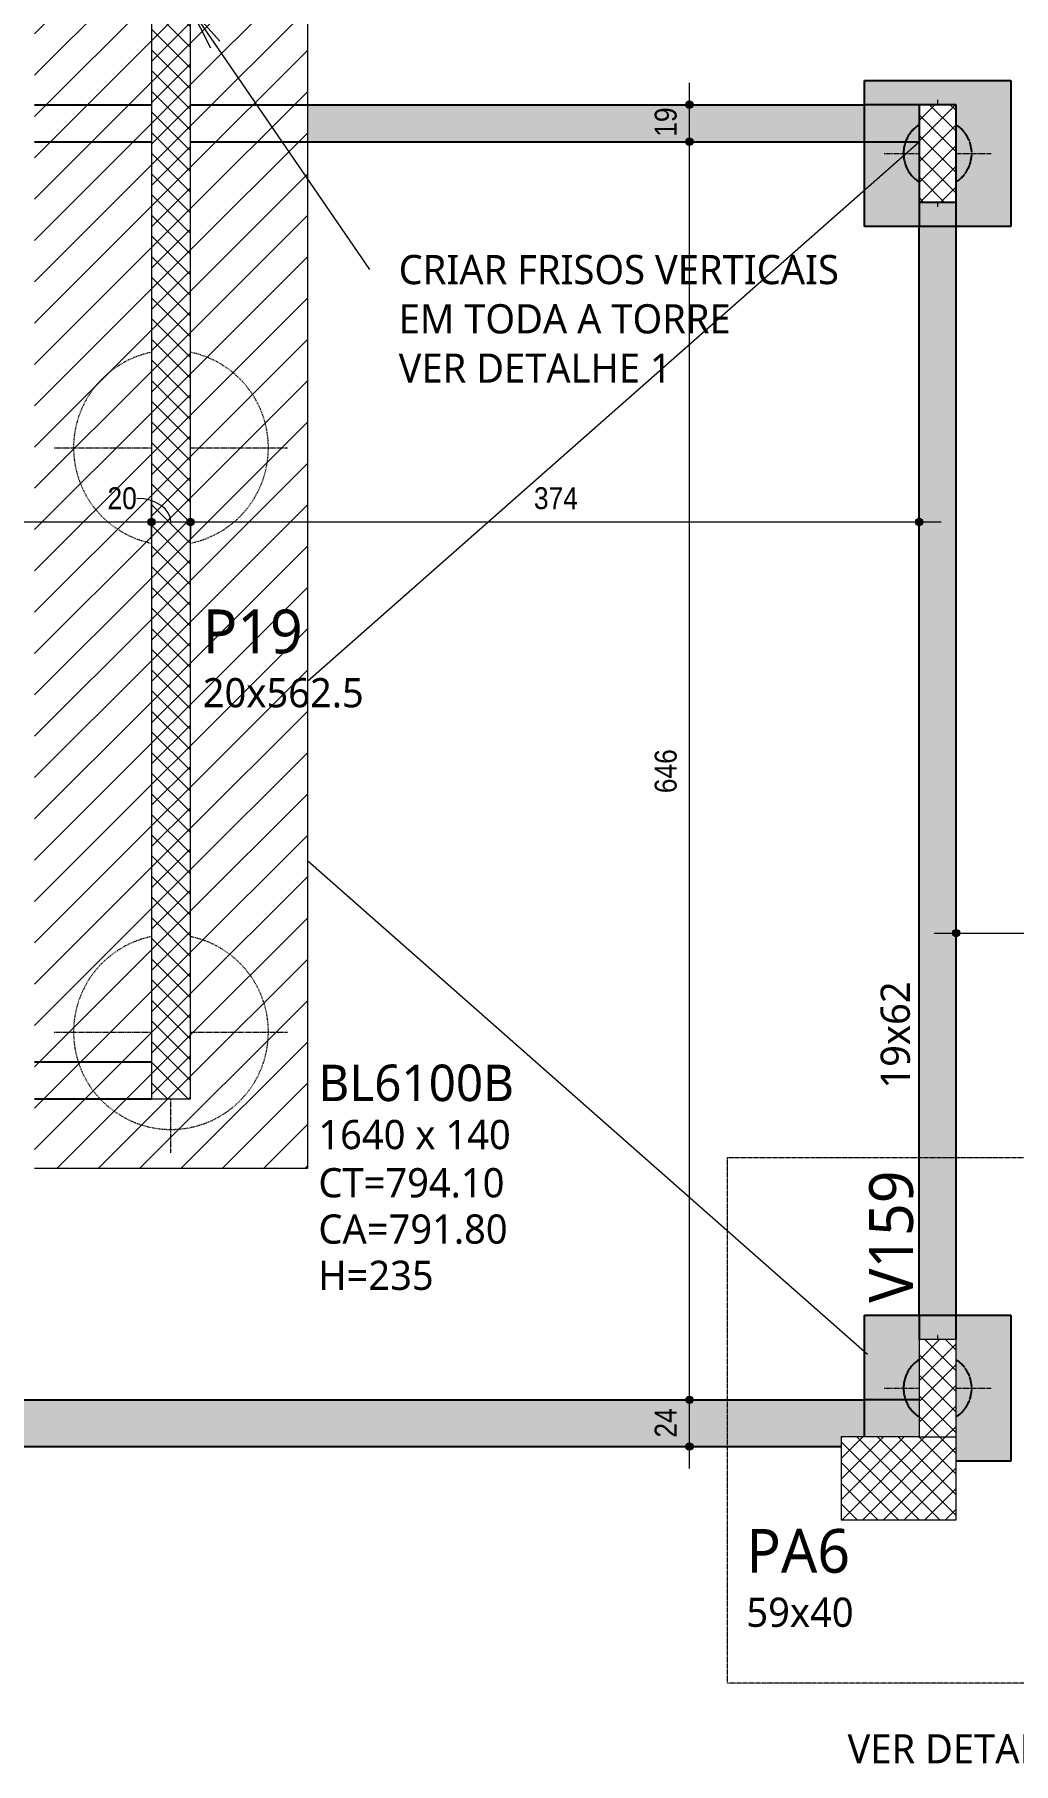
# Model space of a CAD drawing. Extents: x -2131 to 52870, y -3196 to 88043.
# Drawn here: x 45508 to 46011, y -1084 to -196 of the extents above; entities that cross this region are included whole.
import ezdxf

# ---------------------------------------------------------------- set-up
doc = ezdxf.new("R2010")
doc.units = 0
for name, pattern in [('Hidden', [0.714375, 0.47625, -0.238125]), ('Hidden 1_5', [0.22, 0.15, -0.07]), ('Traço', [0.635, 0.3175, -0.3175])]:
    doc.linetypes.add(name, pattern=pattern)
for name, color, linetype, lineweight in [('A-ANNO-DIMS', 7, 'Continuous', 9), ('A-ANNO-DIMS-75', 7, 'Continuous', 9), ('A-DETL-GENF', 7, 'Continuous', 18), ('A-DETL-THIN', 7, 'Continuous', 25), ('G-ANNO-TEXT', 7, 'Continuous', 9), ('S-BEAM', 7, 'Continuous', 25), ('S-BEAM-HDLN', 7, 'Traço', 25), ('S-BEAM-IDEN', 7, 'Continuous', 9), ('S-COLS-IDEN', 7, 'Continuous', 9), ('S-FNDN', 7, 'Continuous', 25), ('S-FNDN-HDLN', 7, 'Traço', 18), ('S-FNDN-IDEN', 7, 'Continuous', 9)]:
    doc.layers.add(name, color=color, linetype=linetype, lineweight=lineweight)
doc.layers.add('A-DETL', color=7, linetype='Continuous', lineweight=18, true_color=0x00a600)
doc.styles.add('Fira Sans_3', font='', dxfattribs={"width": 0.9, "height": 11.25})
doc.styles.add('Gadugi', font='gadugi.ttf', dxfattribs={"height": 15})
doc.styles.add('Gadugi_6', font='gadugi.ttf', dxfattribs={"height": 22.5})
doc.styles.add('Gadugi_8', font='gadugi.ttf', dxfattribs={"height": 18.75})
doc.styles.get('Fira Sans_3').set_extended_font_data('Fira Sans')
doc.dimstyles.new('PED_1_5mm_ESQ_3', dxfattribs={"dimscale": 30.48, "dimtxt": 15.344768, "dimasz": 0.492126, "dimexe": 0.369094, "dimexo": 0.369094, "dimgap": 0.073819, "dimtad": 1, "dimdec": 1, "dimrnd": 0.5, "dimdsep": 46, "dimtxsty": 'Fira Sans_3', "dimblk1": 'DOTSMALL', "dimblk2": 'DOTSMALL', "dimsah": 1, "dimcen": 0.09, "dimdle": 0.369094, "dimazin": 0, "dimtfac": 1, "dimtdec": 4, "dimtix": 1, "dimtmove": 0, "dimatfit": 3, "dimfxl": 1, "dimtvp": 1, "dimtolj": 1, "dimtzin": 0, "dimarcsym": 2})
doc.dimstyles.new('PED_1_5mm_ESQ_5', dxfattribs={"dimscale": 30.48, "dimtxt": 15.344768, "dimasz": 0.492126, "dimexe": 0.369094, "dimexo": 0.369094, "dimgap": 0.073819, "dimtad": 1, "dimdec": 1, "dimrnd": 0.5, "dimdsep": 46, "dimtxsty": 'Fira Sans_3', "dimblk1": 'DOTSMALL', "dimblk2": 'DOTSMALL', "dimsah": 1, "dimcen": 0.09, "dimdle": 0.369094, "dimazin": 0, "dimtfac": 1, "dimtdec": 4, "dimtix": 1, "dimtmove": 1, "dimatfit": 3, "dimfxl": 1, "dimtvp": 1, "dimtolj": 1, "dimtzin": 0, "dimarcsym": 2})
doc.dimstyles.new('PED_1_5mm_ESQ_7', dxfattribs={"dimscale": 30.48, "dimtxt": 15.344768, "dimasz": 0.492126, "dimexe": 0.369094, "dimexo": 0.369094, "dimgap": 0.073819, "dimtad": 1, "dimdec": 1, "dimrnd": 0.5, "dimdsep": 46, "dimtxsty": 'Fira Sans_3', "dimblk1": 'DOTSMALL', "dimblk2": 'DOTSMALL', "dimsah": 1, "dimcen": 0.09, "dimdle": 0.369094, "dimazin": 0, "dimtfac": 1, "dimtdec": 4, "dimtix": 1, "dimtmove": 0, "dimatfit": 3, "dimfxl": 1, "dimtvp": 1, "dimtolj": 1, "dimtzin": 0, "dimarcsym": 2})
pattern_1 = [(45, (44240.043, 0), (-5.3033, 5.3033), []), (135, (44240.043, 0), (-5.3033, -5.3033), [])]

# ---------------------------------------------------------------- blocks, each defined once
blk = doc.blocks.new('PED_BLRET-1EST_R01_2019 - 75x75x65-V24-PL C 001 - FORMA DO TÉRREO')
at = {"layer": 'S-FNDN', "linetype": 'Hidden', "lineweight": 18}
for p, q in [((0, 27.5), (0, 25)), ((-27.5, 0), (-9.5, 0)), ((9.5, 0), (27.5, 0)), ((0, -25), (0, -27.5))]:
    blk.add_line(p, q, dxfattribs=at)
at = {"layer": 'S-FNDN-HDLN'}
for start, end in [(123.02796, 236.97204), (360, 56.78422), (303.21578, 360)]:
    blk.add_arc((0, 0), 17.5, start, end, dxfattribs=at)
blk = doc.blocks.new('PED_BLRET-1EST_R01_2019 - 75x75x65-V25-PL C 001 - FORMA DO TÉRREO')
at = {"layer": 'S-FNDN', "linetype": 'Hidden', "lineweight": 18}
for p, q in [((0, 27.5), (0, 25)), ((-27.5, 0), (-9.5, 0)), ((9.5, 0), (27.5, 0))]:
    blk.add_line(p, q, dxfattribs=at)
at = {"layer": 'S-FNDN-HDLN'}
for start, end in [(123.02796, 236.97204), (360, 56.78422), (303.21578, 360)]:
    blk.add_arc((0, 0), 17.5, start, end, dxfattribs=at)
blk = doc.blocks.new('PED_BLRET-6ESTLINEAR2_R01_2020 - 1640x140x235-3799182-PL C 001 - FORMA DO TÉRREO')
at = {"layer": 'S-FNDN', "linetype": 'Hidden', "lineweight": 18}
for p, q in [((-755, 60), (-755, 10)), ((-455, 60), (-455, 10)), ((-455, 60), (-455, 10)), ((-817, 0), (-789.32, 0)), ((-755, -10), (-755, -60)), ((-455, -10), (-455, -60)), ((-455, -10), (-455, -60))]:
    blk.add_line(p, q, dxfattribs=at)
at = {"layer": 'S-FNDN-HDLN'}
for centre, start, end in [((-755, 0), 11.56868, 348.43132), ((-455, 0), 11.56869, 168.43131), ((-455, 0), 191.56868, 348.43132)]:
    blk.add_arc(centre, 50, start, end, dxfattribs=at)
blk = doc.blocks.new('DIMBLOCK178-PL C 001 - FORMA DO TÉRREO')
at = {"layer": 'A-ANNO-DIMS-75', "transparency": 16777216}
h = blk.add_hatch(color=256, dxfattribs=at)
edge = h.paths.add_edge_path(flags=0)
edge.add_arc((45981.18, -657.23), 1.88, 0, 360)
h = blk.add_hatch(color=256, dxfattribs=at)
edge = h.paths.add_edge_path(flags=0)
edge.add_arc((46255.38, -657.23), 1.88, 0, 360)
for p, q in [((45981.18, -678.19), (45981.18, -645.98)), ((46255.38, -665.83), (46255.38, -645.98)), ((45969.93, -657.23), (46266.63, -657.23)), ((45981.18, -657.23), (45981.18, -678.19)), ((46255.38, -657.23), (46255.38, -665.83))]:
    blk.add_line(p, q, dxfattribs=at)
for centre in [(45981.18, -657.23), (46255.38, -657.23)]:
    blk.add_circle(centre, 1.88, dxfattribs=at)
at = {"layer": 'A-ANNO-DIMS-75', "color": 0, "transparency": 16777216, "insert": (46107.66, -639.4), "char_height": 11.25, "width": 25.4959, "attachment_point": 1, "line_spacing_factor": 1.049215, "style": 'Fira Sans_3'}
blk.add_mtext('274', dxfattribs=at)
blk = doc.blocks.new('_DotSmall')
at = {"color": 0, "linetype": 'ByBlock', "const_width": 0.5}
blk.add_lwpolyline([(-0.0625, 0, 1), (0.0625, 0, 1)], format="xyb", close=True, dxfattribs=at)
blk = doc.blocks.new('DIMBLOCK359-PL C 001 - FORMA DO TÉRREO')
at = {"layer": 'A-ANNO-DIMS-75', "transparency": 16777216}
h = blk.add_hatch(color=256, dxfattribs=at)
edge = h.paths.add_edge_path(flags=0)
edge.add_arc((45277.69, -446.19), 1.88, 0, 360)
h = blk.add_hatch(color=256, dxfattribs=at)
edge = h.paths.add_edge_path(flags=0)
edge.add_arc((45568.19, -446.19), 1.88, 0, 360)
for p, q in [((45277.69, -432.63), (45277.69, -457.44)), ((45277.69, -446.19), (45277.69, -432.63)), ((45568.19, -454.79), (45568.19, -434.94)), ((45277.69, -446.19), (45568.19, -446.19)), ((45568.19, -446.19), (45568.19, -454.79))]:
    blk.add_line(p, q, dxfattribs=at)
for centre in [(45277.69, -446.19), (45568.19, -446.19)]:
    blk.add_circle(centre, 1.88, dxfattribs=at)
at = {"layer": 'A-ANNO-DIMS-75', "color": 0, "transparency": 16777216, "insert": (45406.12, -428.36), "char_height": 11.25, "width": 40.3685, "attachment_point": 1, "line_spacing_factor": 1.049215, "style": 'Fira Sans_3'}
blk.add_mtext('290.5', dxfattribs=at)
blk = doc.blocks.new('DIMBLOCK360-PL C 001 - FORMA DO TÉRREO')
at = {"layer": 'A-ANNO-DIMS-75', "transparency": 16777216}
h = blk.add_hatch(color=256, dxfattribs=at)
edge = h.paths.add_edge_path(flags=0)
edge.add_arc((45568.19, -446.19), 1.88, 0, 360)
h = blk.add_hatch(color=256, dxfattribs=at)
edge = h.paths.add_edge_path(flags=0)
edge.add_arc((45588.19, -446.19), 1.88, 0, 360)
for p, q in [((45568.19, -454.79), (45568.19, -434.94)), ((45588.19, -454.79), (45588.19, -434.94)), ((45568.19, -446.19), (45588.19, -446.19)), ((45568.19, -446.19), (45568.19, -454.79)), ((45588.19, -446.19), (45588.19, -454.79))]:
    blk.add_line(p, q, dxfattribs=at)
for centre in [(45568.19, -446.19), (45588.19, -446.19)]:
    blk.add_circle(centre, 1.88, dxfattribs=at)
blk.add_ellipse((45560.75, -446.19), major_axis=(17.44, 0), ratio=0.693178, start_param=0, end_param=1.570796, dxfattribs=at)
at = {"layer": 'A-ANNO-DIMS-75', "color": 0, "transparency": 16777216, "insert": (45545.61, -428.36), "char_height": 11.25, "width": 18.1776, "attachment_point": 1, "line_spacing_factor": 1.049215, "style": 'Fira Sans_3'}
blk.add_mtext('20', dxfattribs=at)
blk = doc.blocks.new('DIMBLOCK361-PL C 001 - FORMA DO TÉRREO')
at = {"layer": 'A-ANNO-DIMS-75', "transparency": 16777216}
h = blk.add_hatch(color=256, dxfattribs=at)
edge = h.paths.add_edge_path(flags=0)
edge.add_arc((45588.19, -446.19), 1.88, 0, 360)
h = blk.add_hatch(color=256, dxfattribs=at)
edge = h.paths.add_edge_path(flags=0)
edge.add_arc((45962.18, -446.19), 1.88, 0, 360)
for p, q in [((45588.19, -454.79), (45588.19, -434.94)), ((45962.18, -454.79), (45962.18, -434.94)), ((45588.19, -446.19), (45973.43, -446.19)), ((45588.19, -446.19), (45588.19, -454.79)), ((45962.18, -446.19), (45962.18, -454.79))]:
    blk.add_line(p, q, dxfattribs=at)
for centre in [(45588.19, -446.19), (45962.18, -446.19)]:
    blk.add_circle(centre, 1.88, dxfattribs=at)
at = {"layer": 'A-ANNO-DIMS-75', "color": 0, "transparency": 16777216, "insert": (45764.47, -428.36), "char_height": 11.25, "width": 25.732, "attachment_point": 1, "line_spacing_factor": 1.049215, "style": 'Fira Sans_3'}
blk.add_mtext('374', dxfattribs=at)
blk = doc.blocks.new('DIMBLOCK513-PL C 001 - FORMA DO TÉRREO')
at = {"layer": 'A-ANNO-DIMS-75', "transparency": 16777216}
h = blk.add_hatch(color=256, dxfattribs=at)
edge = h.paths.add_edge_path(flags=0)
edge.add_arc((45844.29, -896.89), 1.88, 0, 360)
h = blk.add_hatch(color=256, dxfattribs=at)
edge = h.paths.add_edge_path(flags=0)
edge.add_arc((45844.29, -920.89), 1.88, 0, 360)
for p, q in [((45852.89, -896.89), (45833.04, -896.89)), ((45844.29, -932.14), (45844.29, -896.89)), ((45844.29, -896.89), (45852.89, -896.89)), ((45852.89, -920.89), (45833.04, -920.89)), ((45844.29, -920.89), (45852.89, -920.89))]:
    blk.add_line(p, q, dxfattribs=at)
for centre in [(45844.29, -896.89), (45844.29, -920.89)]:
    blk.add_circle(centre, 1.88, dxfattribs=at)
at = {"layer": 'A-ANNO-DIMS-75', "color": 0, "transparency": 16777216, "insert": (45826.46, -916.26), "char_height": 11.25, "width": 17.7055, "attachment_point": 1, "rotation": 90, "line_spacing_factor": 1.049215, "style": 'Fira Sans_3'}
blk.add_mtext('24', dxfattribs=at)
blk = doc.blocks.new('DIMBLOCK514-PL C 001 - FORMA DO TÉRREO')
at = {"layer": 'A-ANNO-DIMS-75', "transparency": 16777216}
h = blk.add_hatch(color=256, dxfattribs=at)
edge = h.paths.add_edge_path(flags=0)
edge.add_arc((45844.29, -250.95), 1.88, 0, 360)
h = blk.add_hatch(color=256, dxfattribs=at)
edge = h.paths.add_edge_path(flags=0)
edge.add_arc((45844.29, -896.89), 1.88, 0, 360)
for p, q in [((45852.89, -250.95), (45833.04, -250.95)), ((45844.29, -896.89), (45844.29, -250.95)), ((45844.29, -250.95), (45852.89, -250.95)), ((45852.89, -896.89), (45833.04, -896.89)), ((45844.29, -896.89), (45852.89, -896.89))]:
    blk.add_line(p, q, dxfattribs=at)
for centre in [(45844.29, -250.95), (45844.29, -896.89)]:
    blk.add_circle(centre, 1.88, dxfattribs=at)
at = {"layer": 'A-ANNO-DIMS-75', "color": 0, "transparency": 16777216, "insert": (45826.46, -585.43), "char_height": 11.25, "width": 27.6206, "attachment_point": 1, "rotation": 90, "line_spacing_factor": 1.049215, "style": 'Fira Sans_3'}
blk.add_mtext('646', dxfattribs=at)
blk = doc.blocks.new('DIMBLOCK515-PL C 001 - FORMA DO TÉRREO')
at = {"layer": 'A-ANNO-DIMS-75', "transparency": 16777216}
h = blk.add_hatch(color=256, dxfattribs=at)
edge = h.paths.add_edge_path(flags=0)
edge.add_arc((45844.29, -231.95), 1.88, 0, 360)
h = blk.add_hatch(color=256, dxfattribs=at)
edge = h.paths.add_edge_path(flags=0)
edge.add_arc((45844.29, -250.95), 1.88, 0, 360)
for p, q in [((45844.29, -250.95), (45844.29, -220.7)), ((45852.89, -231.95), (45833.04, -231.95)), ((45844.29, -231.95), (45852.89, -231.95)), ((45852.89, -250.95), (45833.04, -250.95)), ((45844.29, -250.95), (45852.89, -250.95))]:
    blk.add_line(p, q, dxfattribs=at)
for centre in [(45844.29, -231.95), (45844.29, -250.95)]:
    blk.add_circle(centre, 1.88, dxfattribs=at)
at = {"layer": 'A-ANNO-DIMS-75', "color": 0, "transparency": 16777216, "insert": (45826.46, -248.43), "char_height": 11.25, "width": 16.7612, "attachment_point": 1, "rotation": 90, "line_spacing_factor": 1.049215, "style": 'Fira Sans_3'}
blk.add_mtext('19', dxfattribs=at)

msp = doc.modelspace()

# ---------------------------------------------------------------- hatches: boundary and pattern name
at = {"layer": 'A-DETL-GENF', "true_color": 0x0000ff}
h = msp.add_hatch(dxfattribs=at)
h.set_pattern_fill('FP_9', color=5, style=0, pattern_type=2)
h.set_pattern_definition(pattern_1)
h.paths.add_polyline_path([(45588.191, -742.381), (45588.191, -184.849), (45583.191, -182.349), (45588.191, -179.849), (45568.191, -179.849), (45568.191, -742.381)], flags=0)
h.paths.add_polyline_path([(45205.688, -340.881), (45229.688, -340.881), (45229.688, -181.881), (45205.688, -181.881), (45205.688, -335.669)], flags=0)
h.paths.add_polyline_path([(45568.191, 107.169), (45588.127, 107.201), (45583.191, 109.669), (45588.191, 112.169), (45588.187, 707.119), (45568.191, 707.119), (45568.191, 107.201)], flags=0)
h = msp.add_hatch(dxfattribs=at)
h.set_pattern_fill('FP_9', color=5, style=0, pattern_type=2)
h.set_pattern_definition(pattern_1)
h.paths.add_polyline_path([(45971.684, -281.949), (45981.184, -281.949), (45981.184, -231.949), (45962.184, -231.949), (45962.184, -281.949), (45962.934, -281.949)], flags=0)
h = msp.add_hatch(dxfattribs=at)
h.set_pattern_fill('FP_9', color=5, style=0, pattern_type=2)
h.set_pattern_definition(pattern_1)
h.paths.add_polyline_path([(45962.184, -915.949), (45981.184, -915.949), (45981.184, -865.949), (45962.184, -865.949), (45962.184, -908.449)], flags=0)
h = msp.add_hatch(dxfattribs=at)
h.set_pattern_fill('FP_9', color=5, style=0, pattern_type=2)
h.set_pattern_definition(pattern_1)
h.paths.add_polyline_path([(45962.184, -958.449), (45981.184, -958.449), (45981.184, -915.949), (45922.184, -915.949), (45922.184, -958.449), (45934.184, -958.449)], flags=0)
at = {"layer": 'S-BEAM', "true_color": 0xf09862}
for points in [[(45815.675, -250.949), (45934.184, -250.949), (45934.184, -231.949), (45648.191, -231.949), (45648.191, -250.949)], [(45525.109, -920.885), (45922.184, -920.885), (45922.184, -915.949), (45934.184, -915.949), (45934.184, -896.885), (45283.039, -896.885), (45283.039, -920.885)]]:
    msp.add_hatch(color=21, dxfattribs=at).paths.add_polyline_path(points, flags=0)
at = {"layer": 'S-BEAM', "true_color": 0xa7d7e1}
msp.add_hatch(color=9, dxfattribs=at).paths.add_polyline_path([(45981.184, -853.449), (45981.184, -294.449), (45962.184, -294.449), (45962.184, -853.449)], flags=0)
at = {"layer": 'S-FNDN', "lineweight": 18, "true_color": 0xff8000}
h = msp.add_hatch(dxfattribs=at)
h.set_pattern_fill('FP_6', color=30, style=0, pattern_type=2)
h.set_pattern_definition([(45, (44240.043, 0), (-10.6066, 10.6066), [])])
h.paths.add_polyline_path([(45588.191, -778.057), (45648.191, -778.057), (45648.191, 861.943), (45508.191, 861.943), (45508.191, -778.057), (45568.191, -778.057)], flags=0)
h.paths.add_polyline_path([(45568.191, -742.381), (45568.191, -179.849), (45588.191, -179.849), (45588.191, -742.381)], flags=0)
h.paths.add_polyline_path([(45583.191, -113.881), (45568.191, -113.881), (45568.191, 41.101), (45588.191, 41.101), (45588.191, -113.881)], flags=0)
h.paths.add_polyline_path([(45588.191, 107.169), (45568.191, 107.201), (45568.191, 707.119), (45588.191, 707.119), (45588.191, 107.201)], flags=0)
at = {"layer": 'S-FNDN', "true_color": 0x6cb6ff}
h = msp.add_hatch(color=151, dxfattribs=at)
h.paths.add_polyline_path([(45934.184, -294.449), (46009.184, -294.449), (46009.184, -219.449), (45934.184, -219.449), (45934.184, -272.105)], flags=0)
h.paths.add_polyline_path([(45962.184, -281.949), (45962.184, -271.529), (45959.31, -269.324), (45956.529, -265.699), (45954.78, -261.479), (45954.184, -256.949), (45954.78, -252.42), (45956.529, -248.199), (45959.31, -244.575), (45962.184, -242.37), (45962.184, -231.949), (45981.184, -231.949), (45981.184, -242.37), (45984.058, -244.575), (45986.839, -248.199), (45988.588, -252.42), (45989.184, -256.949), (45988.588, -261.479), (45986.839, -265.699), (45984.058, -269.324), (45981.184, -271.529), (45981.184, -281.949), (45962.934, -281.949)], flags=0)
at = {"layer": 'S-FNDN', "true_color": 0xf09862}
h = msp.add_hatch(color=21, dxfattribs=at)
h.paths.add_polyline_path([(45981.184, -271.529), (45984.058, -269.324), (45986.839, -265.699), (45988.588, -261.479), (45989.184, -256.949), (45988.588, -252.42), (45986.839, -248.199), (45984.058, -244.575), (45981.184, -242.37), (45981.184, -271.127)], flags=0)
h.paths.add_polyline_path([(45962.184, -271.529), (45962.184, -242.37), (45959.31, -244.575), (45956.529, -248.199), (45954.78, -252.42), (45954.184, -256.949), (45954.78, -261.479), (45956.529, -265.699), (45959.31, -269.324)], flags=0)
at = {"layer": 'S-FNDN', "true_color": 0x6cb6ff}
msp.add_hatch(color=151, dxfattribs=at).paths.add_polyline_path([(45981.184, -928.449), (46009.184, -928.449), (46009.184, -853.449), (45934.184, -853.449), (45934.184, -915.949), (45962.184, -915.949), (45962.184, -905.529), (45959.31, -903.324), (45956.529, -899.699), (45954.78, -895.479), (45954.184, -890.949), (45954.78, -886.42), (45956.529, -882.199), (45959.31, -878.575), (45962.184, -876.37), (45962.184, -865.949), (45981.184, -865.949), (45981.184, -876.37), (45984.058, -878.575), (45986.839, -882.199), (45988.588, -886.42), (45989.184, -890.949), (45988.588, -895.479), (45986.839, -899.699), (45984.058, -903.324), (45981.184, -905.529), (45981.184, -915.949)], flags=0)
at = {"layer": 'S-FNDN', "true_color": 0xf09862}
h = msp.add_hatch(color=21, dxfattribs=at)
h.paths.add_polyline_path([(45962.184, -905.529), (45962.184, -876.37), (45959.31, -878.575), (45956.529, -882.199), (45954.78, -886.42), (45954.184, -890.949), (45954.78, -895.479), (45956.529, -899.699), (45959.31, -903.324)], flags=0)
h.paths.add_polyline_path([(45981.184, -905.529), (45984.058, -903.324), (45986.839, -899.699), (45988.588, -895.479), (45989.184, -890.949), (45988.588, -886.42), (45986.839, -882.199), (45984.058, -878.575), (45981.184, -876.37), (45981.184, -905.355)], flags=0)

# ---------------------------------------------------------------- linework, layer by layer
at = {"layer": 'A-DETL', "color": 7}
for p, q in [((45568.191, -179.849), (45568.191, -742.381)), ((45588.191, -742.381), (45588.191, -184.849)), ((45981.184, -231.949), (45962.184, -231.949)), ((45962.184, -231.949), (45962.184, -281.949)), ((45981.184, -281.949), (45981.184, -231.949)), ((45962.184, -281.949), (45981.184, -281.949)), ((45568.191, -742.381), (45588.191, -742.381)), ((45981.184, -865.949), (45962.184, -865.949)), ((45962.184, -865.949), (45962.184, -915.949)), ((45981.184, -915.949), (45981.184, -865.949)), ((45962.184, -915.949), (45922.184, -915.949)), ((45922.184, -915.949), (45922.184, -958.449)), ((45962.184, -915.949), (45981.184, -915.949)), ((45981.184, -958.449), (45981.184, -915.949)), ((45922.184, -958.449), (45981.184, -958.449))]:
    msp.add_line(p, q, dxfattribs=at)
at = {"layer": 'A-DETL', "color": 9, "true_color": 0xc0c0c0}
for p, q in [((45648.191, -527.842), (45962.184, -250.949)), ((45648.191, -619.997), (45935.608, -873.449))]:
    msp.add_line(p, q, dxfattribs=at)
at = {"layer": 'A-DETL', "color": 7, "linetype": 'Hidden 1_5'}
for p, q in [((45863.849, -772.396), (46143.849, -772.396)), ((45863.849, -1042.396), (45863.849, -772.396)), ((46143.849, -1042.396), (45863.849, -1042.396))]:
    msp.add_line(p, q, dxfattribs=at)
at = {"layer": 'A-DETL-THIN'}
for p, q in [((45962.184, -231.949), (45962.184, -281.949)), ((45981.184, -231.949), (45962.184, -231.949)), ((45981.184, -281.949), (45981.184, -231.949)), ((45962.184, -281.949), (45981.184, -281.949))]:
    msp.add_line(p, q, dxfattribs=at)
at = {"layer": 'G-ANNO-TEXT', "color": 1, "true_color": 0xff0000}
for q in [(45603.303, -199.366), (45598.417, -202.715), (45680.046, -316.591)]:
    msp.add_line((45588.141, -182.481), q, dxfattribs=at)
at = {"layer": 'S-BEAM'}
for p, q in [((45648.191, -231.949), (45934.184, -231.949)), ((45648.191, -250.949), (45934.184, -250.949)), ((45962.184, -853.449), (45962.184, -294.449)), ((45981.184, -853.449), (45981.184, -294.449)), ((45283.039, -896.885), (45934.184, -896.885)), ((45283.039, -920.885), (45922.184, -920.885))]:
    msp.add_line(p, q, dxfattribs=at)
at = {"layer": 'S-BEAM-HDLN', "linetype": 'Continuous'}
for p, q in [((45508.196, -231.949), (45568.191, -231.949)), ((45588.191, -231.949), (45648.186, -231.949)), ((45962.184, -231.949), (45934.184, -231.949)), ((45508.196, -250.949), (45568.191, -250.949)), ((45588.191, -250.949), (45648.186, -250.949)), ((45934.184, -250.949), (45962.184, -250.949)), ((45962.184, -281.949), (45962.184, -294.449)), ((45981.184, -294.449), (45981.184, -281.949)), ((45508.196, -723.381), (45568.191, -723.381)), ((45508.196, -742.381), (45568.191, -742.381)), ((45962.184, -853.449), (45962.184, -865.949)), ((45981.184, -865.949), (45981.184, -853.449)), ((45962.184, -896.885), (45934.184, -896.885))]:
    msp.add_line(p, q, dxfattribs=at)
at = {"layer": 'S-FNDN', "lineweight": 18}
for p, q in [((45648.191, 861.943), (45648.191, -778.057)), ((45648.191, -778.057), (45508.191, -778.057))]:
    msp.add_line(p, q, dxfattribs=at)
at = {"layer": 'S-FNDN'}
for p, q in [((45934.184, -294.449), (45934.184, -219.449)), ((45934.184, -219.449), (46009.184, -219.449)), ((46009.184, -219.449), (46009.184, -294.449)), ((46009.184, -294.449), (45934.184, -294.449)), ((45934.184, -915.949), (45934.184, -853.449)), ((45934.184, -853.449), (46009.184, -853.449)), ((46009.184, -853.449), (46009.184, -928.449)), ((46009.184, -928.449), (45981.184, -928.449))]:
    msp.add_line(p, q, dxfattribs=at)
for centre, start, end in [((45971.684, -256.949), 145.329992, 153.292845), ((45971.684, -256.949), 138.152629, 145.028135), ((45971.684, -256.949), 129.975247, 137.954346), ((45971.684, -256.949), 123.103989, 129.638009), ((45971.684, -256.949), 52.949031, 56.896011), ((45971.684, -256.949), 46.082149, 52.131084), ((45971.684, -256.949), 37.350479, 45.941261), ((45971.684, -256.949), 30.741427, 36.205501), ((45971.684, -256.949), 21.386264, 30.60697), ((45971.684, -256.949), 176.024597, 180), ((45971.684, -256.949), 180, 183.975403), ((45971.684, -256.949), 168.862758, 175.77501), ((45971.684, -256.949), 160.679276, 168.633019), ((45971.684, -256.949), 153.505686, 160.406049), ((45971.684, -256.949), 15.401305, 19.478132), ((45971.684, -256.949), 2.862074, 15.272702), ((45971.684, -256.949), 184.22499, 191.137242), ((45971.684, -256.949), 191.366981, 199.320724), ((45971.684, -256.949), 199.593951, 206.494314), ((45971.684, -256.949), 206.707155, 214.670008), ((45971.684, -256.949), 323.794499, 329.258573), ((45971.684, -256.949), 329.39303, 338.613736), ((45971.684, -256.949), 340.521868, 344.598695), ((45971.684, -256.949), 344.727298, 357.137926), ((45971.684, -256.949), 214.971865, 221.847371), ((45971.684, -256.949), 222.045654, 230.024753), ((45971.684, -256.949), 230.361991, 236.896011), ((45971.684, -256.949), 303.103989, 307.050969), ((45971.684, -256.949), 307.868916, 313.917851), ((45971.684, -256.949), 314.058739, 322.649521), ((45971.684, -890.949), 129.975247, 137.954346), ((45971.684, -890.949), 123.103989, 129.638009), ((45971.684, -890.949), 52.949031, 56.896011), ((45971.684, -890.949), 46.082149, 52.131084), ((45971.684, -890.949), 37.350479, 45.941261), ((45971.684, -890.949), 168.862758, 175.77501), ((45971.684, -890.949), 160.679276, 168.633019), ((45971.684, -890.949), 153.505686, 160.406049), ((45971.684, -890.949), 145.329992, 153.292845), ((45971.684, -890.949), 138.152629, 145.028135), ((45971.684, -890.949), 30.741427, 36.205501), ((45971.684, -890.949), 21.386264, 30.60697), ((45971.684, -890.949), 15.401305, 19.478132), ((45971.684, -890.949), 2.862074, 15.272702), ((45971.684, -890.949), 176.024597, 180), ((45971.684, -890.949), 180, 183.975403), ((45971.684, -890.949), 184.22499, 191.137242), ((45971.684, -890.949), 191.366981, 199.320724), ((45971.684, -890.949), 340.521868, 344.598695), ((45971.684, -890.949), 344.727298, 357.137926), ((45971.684, -890.949), 199.593951, 206.494314), ((45971.684, -890.949), 206.707155, 214.670008), ((45971.684, -890.949), 214.971865, 221.847371), ((45971.684, -890.949), 222.045654, 230.024753), ((45971.684, -890.949), 230.361991, 236.896011), ((45971.684, -890.949), 303.103989, 307.050969), ((45971.684, -890.949), 307.868916, 313.917851), ((45971.684, -890.949), 314.058739, 322.649521), ((45971.684, -890.949), 323.794499, 329.258573), ((45971.684, -890.949), 329.39303, 338.613736)]:
    msp.add_arc(centre, 17.5, start, end, dxfattribs=at)

# ---------------------------------------------------------------- block references
at = {"layer": 'S-FNDN', "linetype": 'Hidden', "lineweight": 18, "rotation": 89.99999945828989}
msp.add_blockref('PED_BLRET-6ESTLINEAR2_R01_2020 - 1640x140x235-3799182-PL C 001 - FORMA DO TÉRREO', (45578.191, 46.943), dxfattribs=at)
at = {"layer": 'S-FNDN', "linetype": 'Hidden', "lineweight": 18}
for name, p in [('PED_BLRET-1EST_R01_2019 - 75x75x65-V24-PL C 001 - FORMA DO TÉRREO', (45971.684, -256.949)), ('PED_BLRET-1EST_R01_2019 - 75x75x65-V25-PL C 001 - FORMA DO TÉRREO', (45971.684, -890.949))]:
    msp.add_blockref(name, p, dxfattribs=at)

# ---------------------------------------------------------------- texts
at = {"layer": 'G-ANNO-TEXT', "color": 1, "true_color": 0xff0000, "char_height": 15, "attachment_point": 1, "style": 'Gadugi'}
for s, insert, width in [('CRIAR FRISOS VERTICAIS', (45695.046, -309.091), 286.20244), ('EM TODA A TORRE', (45695.046, -334.391), 220.66448), ('VER DETALHE 1', (45695.046, -359.692), 179.17716), ('VER DETALHE ', (45925.433, -1068.548), 165.34805)]:
    msp.add_mtext(s, dxfattribs=dict(at, insert=insert, width=width))
at = {"layer": 'S-BEAM-IDEN', "attachment_point": 1, "rotation": 90}
for s, insert, char_height, width, style in [('19x62', (45942.426, -737.091), 15, 67.34175, 'Gadugi'), ('V159', (45936.523, -847.037), 22.5, 87.18352, 'Gadugi_6')]:
    msp.add_mtext(s, dxfattribs=dict(at, insert=insert, char_height=char_height, width=width, style=style))
at = {"layer": 'S-COLS-IDEN', "attachment_point": 1}
for s, insert, char_height, width, style in [('P19', (45594.524, -491.112), 22.5, 63.73416, 'Gadugi_6'), ('20x562.5', (45594.524, -526.347), 15, 100.41136, 'Gadugi'), ('PA6', (45873.519, -963.194), 22.5, 67.34175, 'Gadugi_6'), ('59x40', (45873.519, -998.428), 15, 67.34175, 'Gadugi')]:
    msp.add_mtext(s, dxfattribs=dict(at, insert=insert, char_height=char_height, width=width, style=style))
at = {"layer": 'S-FNDN-IDEN', "color": 5, "true_color": 0x0000ff, "insert": (45653.849, -724.774), "char_height": 18.75, "width": 120.85439, "attachment_point": 1, "style": 'Gadugi_8'}
msp.add_mtext('BL6100B', dxfattribs=at)
at = {"layer": 'S-FNDN-IDEN', "char_height": 15, "attachment_point": 1, "style": 'Gadugi'}
for s, insert, width in [('1640 x 140', (45653.849, -753.187), 123.25945), ('CT=794.10', (45653.849, -777.917), 122.05692), ('CA=791.80', (45653.849, -801.695), 125.06325), ('H=235', (45653.849, -825.44), 77.56327)]:
    msp.add_mtext(s, dxfattribs=dict(at, insert=insert, width=width))

# ---------------------------------------------------------------- dimensions: what is measured, and where the dimension line sits
at = {"layer": 'A-ANNO-DIMS'}
for base, p1, p2, override, picture, middle in [((45844.292, -231.949), (45841.641, -250.949), (45841.641, -231.949), {"dimpost": '<>', "dimfxl": 19}, 'DIMBLOCK515-PL C 001 - FORMA DO TÉRREO', (45836.238, -241.449)), ((45844.292, -250.949), (45841.641, -896.885), (45841.641, -250.949), {"dimpost": '<>', "dimfxl": 645.935739}, 'DIMBLOCK514-PL C 001 - FORMA DO TÉRREO', (45836.319, -573.917)), ((45844.292, -896.885), (45841.641, -920.885), (45841.641, -896.885), {"dimpost": '<>', "dimfxl": 24}, 'DIMBLOCK513-PL C 001 - FORMA DO TÉRREO', (45836.417, -908.885))]:
    dim = msp.add_linear_dim(base=base, p1=p1, p2=p2, angle=90, dimstyle='PED_1_5mm_ESQ_7', override=override, dxfattribs=at)
    dim.commit()
    dim.dimension.update_dxf_attribs({"geometry": picture, "text_midpoint": middle})
for base, p1, p2, override, picture, middle in [((45568.191, -446.192), (45277.688, -421.381), (45568.191, -443.541), {"dimpost": '<>', "dimfxl": 291.34627}, 'DIMBLOCK359-PL C 001 - FORMA DO TÉRREO', (45422.94, -438.138)), ((45962.184, -446.192), (45588.191, -443.541), (45962.184, -443.541), {"dimpost": '<>', "dimfxl": 373.993273}, 'DIMBLOCK361-PL C 001 - FORMA DO TÉRREO', (45775.187, -438.219)), ((46255.375, -657.232), (45981.184, -689.442), (46255.375, -654.58), {"dimpost": '<>', "dimfxl": 276.398597}, 'DIMBLOCK178-PL C 001 - FORMA DO TÉRREO', (46118.28, -649.275))]:
    dim = msp.add_linear_dim(base=base, p1=p1, p2=p2, dimstyle='PED_1_5mm_ESQ_3', override=override, dxfattribs=at)
    dim.commit()
    dim.dimension.update_dxf_attribs({"geometry": picture, "text_midpoint": middle})
dim = msp.add_linear_dim(base=(45588.191, -446.192), p1=(45568.191, -443.541), p2=(45588.191, -443.541), dimstyle='PED_1_5mm_ESQ_5', override={"dimpost": '<>', "dimfxl": 20}, dxfattribs=at)
dim.commit()
dim.dimension.update_dxf_attribs({"geometry": 'DIMBLOCK360-PL C 001 - FORMA DO TÉRREO', "text_midpoint": (45554.695, -435.864), "dimtype": 160})

doc.saveas('drawing.dxf')
